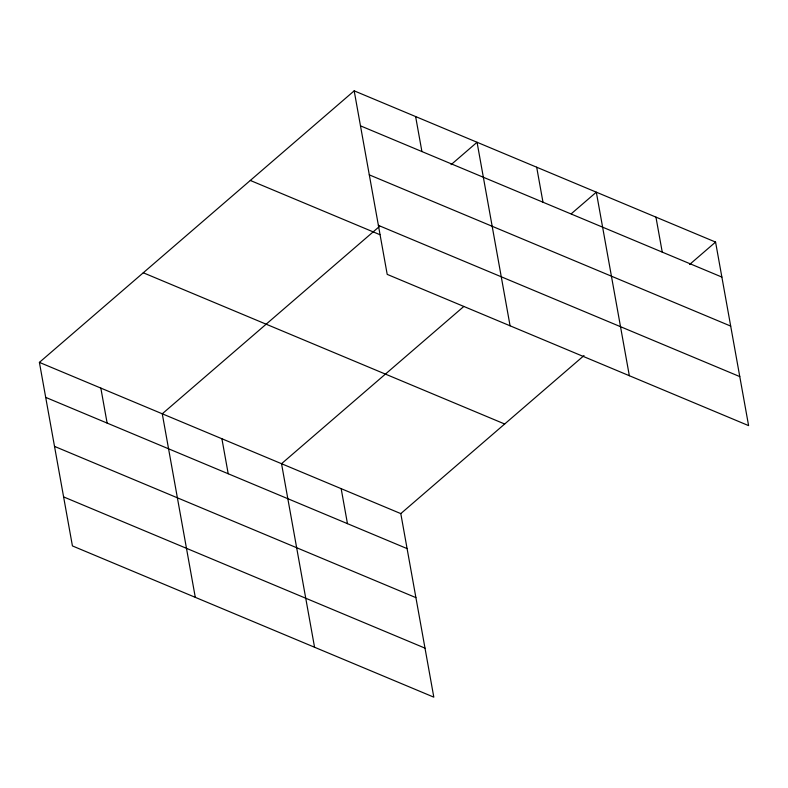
<?xml version="1.0" encoding="UTF-8"?>
<svg xmlns="http://www.w3.org/2000/svg" width="788" height="788" viewBox="0 0 788 788"><rect width="100%" height="100%" fill="white"/><g stroke="black" fill="none" stroke-linecap="round" stroke-linejoin="round"><path stroke-width="1.18" d="M39.4 362.381L400.796 513.609L433.814 697.153L72.427 545.926L39.4 362.381L354.186 90.847L715.573 242.074L748.6 425.619L387.204 274.382L354.186 90.847M379.668 226.274L162.269 413.798L195.296 597.343M451.091 164.662L477.055 142.264L510.082 325.808M463.836 306.453L281.533 463.708L314.56 647.253M571.27 213.775L596.319 192.173L629.336 375.709M400.796 513.609L584.016 355.565M689.608 264.482L715.573 242.074M360.48 125.844L721.877 277.071M369.296 174.857L730.693 326.094M378.388 225.368L739.784 376.595M250.308 180.452L379.924 234.696M143.278 272.776L504.675 424.003M45.694 397.379L407.091 548.606M54.52 446.392L415.906 597.629M63.601 496.903L424.998 648.14M655.941 217.124L662.245 252.121M536.687 167.214L542.981 202.211M415.621 116.555L421.915 151.552M341.165 488.659L347.459 523.656M221.901 438.749L228.205 473.746M100.834 388.09L107.129 423.087"/></g></svg>
